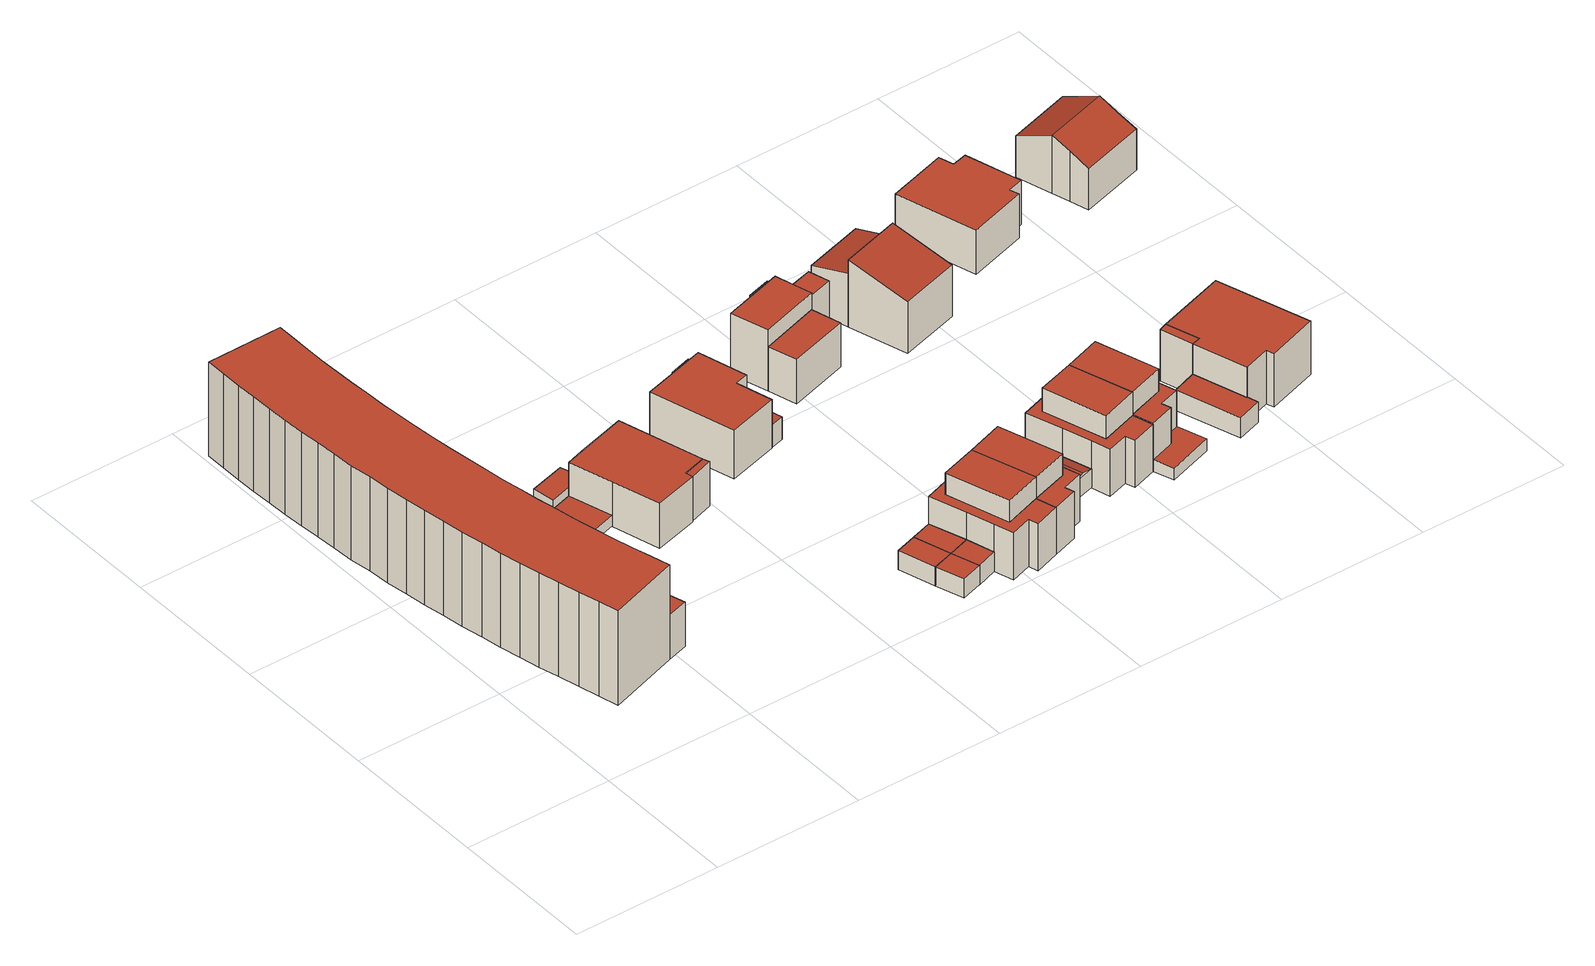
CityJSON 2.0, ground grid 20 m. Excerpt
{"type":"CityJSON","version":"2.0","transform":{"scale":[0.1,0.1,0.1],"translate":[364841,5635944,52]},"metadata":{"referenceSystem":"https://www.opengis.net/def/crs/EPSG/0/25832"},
"CityObjects":{
"building1":{"type":"Building","attributes":{"Gemeindeschluessel":"05315000","Geometrietyp2DReferenz":"3000","function":"31001_1010"},"address":[{"country":"Germany","locality":"Köln","thoroughfareNumber":"86","thoroughfareName":"Am Bahnhof"},{"country":"Germany","locality":"Köln","thoroughfareNumber":"88","thoroughfareName":"Am Bahnhof"},{"country":"Germany","locality":"Köln","thoroughfareNumber":"84","thoroughfareName":"Am Bahnhof"},{"country":"Germany","locality":"Köln","thoroughfareNumber":"90","thoroughfareName":"Am Bahnhof"}],"children":["building1-1","building1-2"]},
"building1-1":{"type":"BuildingPart","attributes":{"roofType":"1000","measuredHeight":13.39,"storeysAboveGround":4},"parents":["building1"],"geometry":[{"type":"MultiSurface","lod":"2","boundaries":[[[0,1,2,3]],[[4,5,1,0]],[[6,7,5,4]],[[8,9,7,6]],[[10,11,9,8]],[[12,13,11,10]],[[14,15,13,12]],[[16,17,15,14]],[[18,19,17,16]],[[20,21,19,18]],[[22,23,21,20]],[[24,25,23,22]],[[26,27,25,24]],[[28,29,27,26]],[[30,31,29,28]],[[32,33,31,30]],[[34,35,33,32]],[[36,37,35,34]],[[38,39,37,36]],[[40,41,39,38]],[[42,43,41,40]],[[44,45,43,42]],[[46,47,45,44]],[[48,49,50,51]],[[3,2,49,48]],[[51,52,53,54,55,56,57,58,59,60,61,62,63,64,65,66,67,68,69,70,71,72,73,46,44,42,40,38,36,34,32,30,28,26,24,22,20,18,16,14,12,10,8,6,4,0,3,48]],[[1,5,7,9,11,13,15,17,19,21,23,25,27,29,31,33,35,37,39,41,43,45,47,74,75,76,77,78,79,80,81,82,83,84,85,86,87,88,89,90,91,92,93,94,95,50,49,2]],[[46,73,96,97]],[[74,47,97,96]],[[73,72,98,96]],[[75,74,96,98]],[[72,71,99,98]],[[76,75,98,99]],[[71,70,100,99]],[[77,76,99,100]],[[70,69,101,100]],[[78,77,100,101]],[[69,68,102,101]],[[79,78,101,102]],[[68,67,103,102]],[[80,79,102,103]],[[67,66,104,103]],[[81,80,103,104]],[[66,65,105,104]],[[82,81,104,105]],[[65,64,106,105]],[[83,82,105,106]],[[64,63,107,106]],[[84,83,106,107]],[[63,62,108,107]],[[85,84,107,108]],[[62,61,109,108]],[[86,85,108,109]],[[61,60,110,109]],[[87,86,109,110]],[[60,59,111,110]],[[88,87,110,111]],[[59,58,112,111]],[[89,88,111,112]],[[58,57,113,112]],[[90,89,112,113]],[[57,56,114,113]],[[91,90,113,114]],[[56,55,115,114]],[[92,91,114,115]],[[55,54,116,115]],[[93,92,115,116]],[[54,53,117,116]],[[94,93,116,117]],[[53,52,118,117]],[[95,94,117,118]],[[52,51,119,118]],[[50,95,118,119]]],"semantics":{"surfaces":[{"type":"WallSurface"},{"type":"RoofSurface"},{"type":"GroundSurface"},{"type":"ClosureSurface"}],"values":[0,0,0,0,0,0,0,0,0,0,0,0,0,0,0,0,0,0,0,0,0,0,0,0,0,1,2,0,3,0,3,0,3,0,3,0,3,0,3,0,3,0,3,0,3,0,3,0,3,0,3,0,3,0,3,0,3,0,3,0,3,0,3,0,3,0,3,0,3,0,3,0,3]}}]},
"building1-2":{"type":"BuildingPart","attributes":{"roofType":"1000","measuredHeight":6.3,"storeysAboveGround":4},"address":[{"country":"Germany","locality":"Köln","thoroughfareNumber":"86","thoroughfareName":"Am Bahnhof"}],"parents":["building1"],"geometry":[{"type":"Solid","lod":"2","boundaries":[[[[120,121,47,97]],[[122,123,121,120]],[[124,125,123,122]],[[126,127,125,124]],[[128,129,127,126]],[[130,131,129,128]],[[132,133,131,130]],[[134,135,133,132]],[[136,137,135,134]],[[138,139,137,136]],[[140,141,139,138]],[[142,143,141,140]],[[144,145,143,142]],[[146,147,145,144]],[[148,149,147,146]],[[150,151,149,148]],[[152,153,151,150]],[[154,155,153,152]],[[156,157,155,154]],[[158,159,157,156]],[[160,161,159,158]],[[162,163,161,160]],[[164,165,163,162]],[[119,50,165,164]],[[164,162,160,158,156,154,152,150,148,146,144,142,140,138,136,134,132,130,128,126,124,122,120,97,96,98,99,100,101,102,103,104,105,106,107,108,109,110,111,112,113,114,115,116,117,118,119]],[[94,93,92,91,90,89,88,87,86,85,84,83,82,81,80,79,78,77,76,75,74,47,121,123,125,127,129,131,133,135,137,139,141,143,145,147,149,151,153,155,157,159,161,163,165,50,95]],[[118,117,94,95]],[[117,116,93,94]],[[116,115,92,93]],[[115,114,91,92]],[[114,113,90,91]],[[113,112,89,90]],[[112,111,88,89]],[[111,110,87,88]],[[110,109,86,87]],[[109,108,85,86]],[[108,107,84,85]],[[107,106,83,84]],[[106,105,82,83]],[[105,104,81,82]],[[104,103,80,81]],[[103,102,79,80]],[[102,101,78,79]],[[101,100,77,78]],[[100,99,76,77]],[[99,98,75,76]],[[98,96,74,75]],[[96,97,47,74]],[[119,118,95,50]]]],"semantics":{"surfaces":[{"type":"WallSurface"},{"type":"RoofSurface"},{"type":"GroundSurface"},{"type":"ClosureSurface"}],"values":[[0,0,0,0,0,0,0,0,0,0,0,0,0,0,0,0,0,0,0,0,0,0,0,0,1,2,3,3,3,3,3,3,3,3,3,3,3,3,3,3,3,3,3,3,3,3,3,3,3]]}}]},
"building2":{"type":"Building","attributes":{"Geometrietyp2DReferenz":"3000","Gemeindeschluessel":"05315000","function":"51009_1611","roofType":"9999","measuredHeight":1.46},"geometry":[{"type":"Solid","lod":"2","boundaries":[[[[166,167,168,169]],[[167,170,171,168]],[[166,172,170,167]],[[169,173,172,166]],[[168,171,173,169]],[[170,172,173,171]]]],"semantics":{"surfaces":[{"type":"RoofSurface"},{"type":"WallSurface"},{"type":"GroundSurface"}],"values":[[0,1,1,1,1,2]]}}]},
"building3":{"type":"Building","attributes":{"Geometrietyp2DReferenz":"3000","Gemeindeschluessel":"05315000","function":"31001_2723","roofType":"1000","measuredHeight":2.66,"storeysAboveGround":1},"address":[{"country":"Germany","locality":"Köln","thoroughfareNumber":"3","thoroughfareName":"Kemenatenweg"}],"geometry":[{"type":"Solid","lod":"2","boundaries":[[[[174,175,176,177]],[[178,171,175,174]],[[179,173,171,178]],[[180,181,173,179]],[[177,176,181,180]],[[179,178,174,177,180]],[[175,171,173,181,176]]]],"semantics":{"surfaces":[{"type":"WallSurface"},{"type":"RoofSurface"},{"type":"GroundSurface"}],"values":[[0,0,0,0,0,1,2]]}}]},
"building4":{"type":"Building","attributes":{"Gemeindeschluessel":"05315000","Geometrietyp2DReferenz":"3000","function":"31001_1010"},"address":[{"country":"Germany","locality":"Köln","thoroughfareNumber":"3","thoroughfareName":"Kemenatenweg"}],"children":["building4-1","building4-2"]},
"building4-1":{"type":"BuildingPart","attributes":{"roofType":"1000","measuredHeight":6.31,"storeysAboveGround":2},"parents":["building4"],"geometry":[{"type":"MultiSurface","lod":"2","boundaries":[[[182,183,184,185]],[[186,187,183,182]],[[188,189,187,186]],[[190,191,189,188]],[[192,193,194,195]],[[185,184,193,192]],[[195,196,190,188,186,182,185,192]],[[183,187,189,191,197,194,193,184]],[[198,199,197,191]],[[190,196,199,198]],[[199,200,194,197]],[[196,195,200,199]]],"semantics":{"surfaces":[{"type":"WallSurface"},{"type":"RoofSurface"},{"type":"GroundSurface"},{"type":"ClosureSurface"}],"values":[0,0,0,0,0,0,1,2,0,3,0,3]}}]},
"building4-2":{"type":"BuildingPart","attributes":{"roofType":"1000","measuredHeight":6.29,"storeysAboveGround":2},"address":[{"country":"Germany","locality":"Köln","thoroughfareNumber":"3","thoroughfareName":"Kemenatenweg"}],"parents":["building4"],"geometry":[{"type":"Solid","lod":"2","boundaries":[[[[201,202,198,190]],[[195,200,202,201]],[[201,190,196,195]],[[198,202,200,199]],[[190,198,199,196]],[[196,199,200,195]]]],"semantics":{"surfaces":[{"type":"WallSurface"},{"type":"RoofSurface"},{"type":"GroundSurface"},{"type":"ClosureSurface"}],"values":[[0,0,1,2,3,3]]}}]},
"building5":{"type":"Building","attributes":{"Geometrietyp2DReferenz":"3000","Gemeindeschluessel":"05315000","function":"51009_1611","roofType":"1000","measuredHeight":2.67},"geometry":[{"type":"Solid","lod":"2","boundaries":[[[[203,204,205,206]],[[207,208,204,203]],[[209,210,208,207]],[[206,205,210,209]],[[207,203,206,209]],[[204,208,210,205]]]],"semantics":{"surfaces":[{"type":"WallSurface"},{"type":"RoofSurface"},{"type":"GroundSurface"}],"values":[[0,0,0,0,1,2]]}}]},
"building6":{"type":"Building","attributes":{"Geometrietyp2DReferenz":"3000","Gemeindeschluessel":"05315000","function":"31001_2723","roofType":"1000","measuredHeight":2.66,"storeysAboveGround":1},"address":[{"country":"Germany","locality":"Köln","thoroughfareNumber":"4","thoroughfareName":"Kemenatenweg"}],"geometry":[{"type":"Solid","lod":"2","boundaries":[[[[211,212,204,203]],[[213,214,212,211]],[[207,208,214,213]],[[203,204,208,207]],[[213,211,203,207]],[[212,214,208,204]]]],"semantics":{"surfaces":[{"type":"WallSurface"},{"type":"RoofSurface"},{"type":"GroundSurface"}],"values":[[0,0,0,0,1,2]]}}]},
"building7":{"type":"Building","attributes":{"Geometrietyp2DReferenz":"3000","Gemeindeschluessel":"05315000","function":"51009_1611","roofType":"1000","measuredHeight":2.78},"geometry":[{"type":"Solid","lod":"2","boundaries":[[[[215,216,217,218]],[[203,219,216,215]],[[206,220,219,203]],[[218,217,220,206]],[[203,215,218,206]],[[216,219,220,217]]]],"semantics":{"surfaces":[{"type":"WallSurface"},{"type":"RoofSurface"},{"type":"GroundSurface"}],"values":[[0,0,0,0,1,2]]}}]},
"building8":{"type":"Building","attributes":{"Geometrietyp2DReferenz":"3000","Gemeindeschluessel":"05315000","function":"31001_2723","roofType":"1000","measuredHeight":2.75,"storeysAboveGround":1},"address":[{"country":"Germany","locality":"Köln","thoroughfareNumber":"6","thoroughfareName":"Kemenatenweg"}],"geometry":[{"type":"Solid","lod":"2","boundaries":[[[[221,222,216,215]],[[211,223,222,221]],[[203,219,223,211]],[[215,216,219,203]],[[211,221,215,203]],[[222,223,219,216]]]],"semantics":{"surfaces":[{"type":"WallSurface"},{"type":"RoofSurface"},{"type":"GroundSurface"}],"values":[[0,0,0,0,1,2]]}}]},
"building9":{"type":"Building","attributes":{"Geometrietyp2DReferenz":"3000","Gemeindeschluessel":"05315000","function":"31001_1010","roofType":"1000","measuredHeight":6.9,"storeysAboveGround":2},"address":[{"country":"Germany","locality":"Köln","thoroughfareNumber":"5","thoroughfareName":"Kemenatenweg"}],"geometry":[{"type":"Solid","lod":"2","boundaries":[[[[224,225,226,227]],[[228,229,225,224]],[[230,231,229,228]],[[232,233,231,230]],[[234,235,233,232]],[[227,226,235,234]],[[232,230,228,224,227,234]],[[225,229,231,233,235,226]]]],"semantics":{"surfaces":[{"type":"WallSurface"},{"type":"RoofSurface"},{"type":"GroundSurface"}],"values":[[0,0,0,0,0,0,1,2]]}}]},
"building10":{"type":"Building","attributes":{"Gemeindeschluessel":"05315000","Geometrietyp2DReferenz":"3000","function":"31001_1010"},"address":[{"country":"Germany","locality":"Köln","thoroughfareNumber":"6","thoroughfareName":"Kemenatenweg"}],"children":["building10-1","building10-2"]},
"building10-1":{"type":"BuildingPart","attributes":{"roofType":"1000","measuredHeight":6.71,"storeysAboveGround":2},"parents":["building10"],"geometry":[{"type":"Solid","lod":"2","boundaries":[[[[236,237,238,239]],[[240,222,237,236]],[[241,216,222,240]],[[242,217,216,241]],[[243,244,217,242]],[[245,246,244,243]],[[247,248,249,250]],[[251,252,248,247]],[[239,238,252,251]],[[247,250,253,254,245,243,242,241,240,236,239,251]],[[237,222,216,217,244,246,255,256,249,248,252,238]],[[245,254,255,246]],[[254,253,256,255]],[[253,250,249,256]]]],"semantics":{"surfaces":[{"type":"WallSurface"},{"type":"RoofSurface"},{"type":"GroundSurface"},{"type":"ClosureSurface"}],"values":[[0,0,0,0,0,0,0,0,0,1,2,3,3,3]]}}]},
"building10-2":{"type":"BuildingPart","attributes":{"roofType":"1000","measuredHeight":9.85,"storeysAboveGround":2},"address":[{"country":"Germany","locality":"Köln","thoroughfareNumber":"6","thoroughfareName":"Kemenatenweg"}],"parents":["building10"],"geometry":[{"type":"MultiSurface","lod":"2","boundaries":[[[257,249,246,258]],[[257,258,259,260]],[[246,249,256,255]],[[259,258,245,254]],[[246,255,254,245]],[[257,260,253,250]],[[256,249,250,253]],[[260,259,254,253]],[[255,256,253,254]]],"semantics":{"surfaces":[{"type":"WallSurface"},{"type":"RoofSurface"},{"type":"GroundSurface"},{"type":"ClosureSurface"}],"values":[0,1,2,0,3,0,3,0,3]}}]},
"building11":{"type":"Building","attributes":{"Geometrietyp2DReferenz":"3000","Gemeindeschluessel":"05315000","function":"51009_1610","roofType":"1000","measuredHeight":3.25},"geometry":[{"type":"Solid","lod":"2","boundaries":[[[[261,262,263,264]],[[265,266,262,261]],[[267,268,266,265]],[[264,263,268,267]],[[265,261,264,267]],[[262,266,268,263]]]],"semantics":{"surfaces":[{"type":"WallSurface"},{"type":"RoofSurface"},{"type":"GroundSurface"}],"values":[[0,0,0,0,1,2]]}}]},
"building12":{"type":"Building","attributes":{"Geometrietyp2DReferenz":"3000","Gemeindeschluessel":"05315000","function":"31001_2723","roofType":"1000","measuredHeight":2.4,"storeysAboveGround":1},"address":[{"country":"Germany","locality":"Köln","thoroughfareNumber":"5","thoroughfareName":"Kemenatenweg"}],"geometry":[{"type":"Solid","lod":"2","boundaries":[[[[269,270,271,272]],[[273,274,270,269]],[[275,276,274,273]],[[272,271,276,275]],[[273,269,272,275]],[[270,274,276,271]]]],"semantics":{"surfaces":[{"type":"WallSurface"},{"type":"RoofSurface"},{"type":"GroundSurface"}],"values":[[0,0,0,0,1,2]]}}]},
"building13":{"type":"Building","attributes":{"Gemeindeschluessel":"05315000","Geometrietyp2DReferenz":"3000","function":"31001_1010"},"address":[{"country":"Germany","locality":"Köln","thoroughfareNumber":"8","thoroughfareName":"Kemenatenweg"}],"children":["building13-1","building13-2"]},
"building13-1":{"type":"BuildingPart","attributes":{"roofType":"1000","measuredHeight":6.7,"storeysAboveGround":2},"parents":["building13"],"geometry":[{"type":"Solid","lod":"2","boundaries":[[[[243,244,246,245]],[[277,278,244,243]],[[279,280,278,277]],[[281,282,280,279]],[[283,284,282,281]],[[285,286,284,283]],[[287,288,286,285]],[[247,248,288,287]],[[250,249,248,247]],[[287,285,283,281,279,277,243,245,289,290,250,247]],[[291,292,246,244,278,280,282,284,286,288,248,249]],[[250,290,291,249]],[[290,289,292,291]],[[289,245,246,292]]]],"semantics":{"surfaces":[{"type":"WallSurface"},{"type":"RoofSurface"},{"type":"GroundSurface"},{"type":"ClosureSurface"}],"values":[[0,0,0,0,0,0,0,0,0,1,2,3,3,3]]}}]},
"building13-2":{"type":"BuildingPart","attributes":{"roofType":"1000","measuredHeight":9.88,"storeysAboveGround":2},"address":[{"country":"Germany","locality":"Köln","thoroughfareNumber":"8","thoroughfareName":"Kemenatenweg"}],"parents":["building13"],"geometry":[{"type":"MultiSurface","lod":"2","boundaries":[[[258,246,249,257]],[[293,294,258,257]],[[292,291,249,246]],[[258,294,289,245]],[[292,246,245,289]],[[294,293,290,289]],[[291,292,289,290]],[[293,257,250,290]],[[249,291,290,250]]],"semantics":{"surfaces":[{"type":"WallSurface"},{"type":"RoofSurface"},{"type":"GroundSurface"},{"type":"ClosureSurface"}],"values":[0,1,2,0,3,0,3,0,3]}}]},
"building14":{"type":"Building","attributes":{"Geometrietyp2DReferenz":"3000","Gemeindeschluessel":"05315000","function":"51009_1611","roofType":"1000","measuredHeight":2.51},"geometry":[{"type":"Solid","lod":"2","boundaries":[[[[295,296,297,298]],[[299,300,296,295]],[[301,302,300,299]],[[298,297,302,301]],[[299,295,298,301]],[[296,300,302,297]]]],"semantics":{"surfaces":[{"type":"WallSurface"},{"type":"RoofSurface"},{"type":"GroundSurface"}],"values":[[0,0,0,0,1,2]]}}]},
"building15":{"type":"Building","attributes":{"Geometrietyp2DReferenz":"3000","Gemeindeschluessel":"05315000","function":"31001_2723","roofType":"1000","measuredHeight":2.49,"storeysAboveGround":1},"address":[{"country":"Germany","locality":"Köln","thoroughfareNumber":"8","thoroughfareName":"Kemenatenweg"}],"geometry":[{"type":"Solid","lod":"2","boundaries":[[[[303,304,305,295]],[[306,307,304,303]],[[299,308,307,306]],[[295,305,308,299]],[[306,303,295,299]],[[304,307,308,305]]]],"semantics":{"surfaces":[{"type":"WallSurface"},{"type":"RoofSurface"},{"type":"GroundSurface"}],"values":[[0,0,0,0,1,2]]}}]},
"building16":{"type":"Building","attributes":{"Gemeindeschluessel":"05315000","Geometrietyp2DReferenz":"3000","function":"31001_1010"},"address":[{"country":"Germany","locality":"Köln","thoroughfareNumber":"7","thoroughfareName":"Kemenatenweg"}],"children":["building16-1","building16-2"]},
"building16-1":{"type":"BuildingPart","attributes":{"roofType":"1000","measuredHeight":6.23,"storeysAboveGround":2},"parents":["building16"],"geometry":[{"type":"Solid","lod":"2","boundaries":[[[[309,310,311,312]],[[313,314,310,309]],[[315,316,314,313]],[[309,312,315,313]],[[311,310,314,316]],[[315,312,311,316]]]],"semantics":{"surfaces":[{"type":"WallSurface"},{"type":"RoofSurface"},{"type":"GroundSurface"},{"type":"ClosureSurface"}],"values":[[0,0,0,1,2,3]]}}]},
"building16-2":{"type":"BuildingPart","attributes":{"roofType":"1000","measuredHeight":8.65,"storeysAboveGround":2},"address":[{"country":"Germany","locality":"Köln","thoroughfareNumber":"7","thoroughfareName":"Kemenatenweg"}],"parents":["building16"],"geometry":[{"type":"MultiSurface","lod":"2","boundaries":[[[317,318,319,320]],[[321,311,318,317]],[[322,323,316,324]],[[320,319,323,322]],[[324,321,317,320,322]],[[318,311,316,323,319]],[[321,324,315,312]],[[316,311,312,315]]],"semantics":{"surfaces":[{"type":"WallSurface"},{"type":"RoofSurface"},{"type":"GroundSurface"},{"type":"ClosureSurface"}],"values":[0,0,0,0,1,2,0,3]}}]},
"building17":{"type":"Building","attributes":{"Geometrietyp2DReferenz":"3000","Gemeindeschluessel":"05315000","function":"51009_1611","roofType":"1000","measuredHeight":2.59},"geometry":[{"type":"Solid","lod":"2","boundaries":[[[[325,326,327,328]],[[295,296,326,325]],[[298,297,296,295]],[[328,327,297,298]],[[295,325,328,298]],[[326,296,297,327]]]],"semantics":{"surfaces":[{"type":"WallSurface"},{"type":"RoofSurface"},{"type":"GroundSurface"}],"values":[[0,0,0,0,1,2]]}}]},
"building18":{"type":"Building","attributes":{"Geometrietyp2DReferenz":"3000","Gemeindeschluessel":"05315000","function":"31001_2723","roofType":"3100","measuredHeight":3.01,"storeysAboveGround":1},"address":[{"country":"Germany","locality":"Köln","thoroughfareNumber":"10","thoroughfareName":"Kemenatenweg"}],"geometry":[{"type":"Solid","lod":"2","boundaries":[[[[329,330,326,325]],[[303,331,330,329]],[[295,296,331,303]],[[325,326,296,295]],[[329,332,303]],[[295,333,325]],[[325,333,332,329]],[[303,332,333,295]],[[330,331,296,326]]]],"semantics":{"surfaces":[{"type":"WallSurface"},{"type":"RoofSurface"},{"type":"GroundSurface"}],"values":[[0,0,0,0,0,0,1,1,2]]}}]},
"building19":{"type":"Building","attributes":{"Geometrietyp2DReferenz":"3000","Gemeindeschluessel":"05315000","function":"51009_1610","roofType":"1000","measuredHeight":8.38},"geometry":[{"type":"Solid","lod":"2","boundaries":[[[[334,335,336,337]],[[338,339,335,334]],[[340,341,339,338]],[[337,336,341,340]],[[338,334,337,340]],[[335,339,341,336]]]],"semantics":{"surfaces":[{"type":"WallSurface"},{"type":"RoofSurface"},{"type":"GroundSurface"}],"values":[[0,0,0,0,1,2]]}}]},
"building20":{"type":"Building","attributes":{"Gemeindeschluessel":"05315000","Geometrietyp2DReferenz":"3000","function":"31001_1010"},"address":[{"country":"Germany","locality":"Köln","thoroughfareNumber":"10","thoroughfareName":"Kemenatenweg"}],"children":["building20-1","building20-2"]},
"building20-1":{"type":"BuildingPart","attributes":{"roofType":"1000","measuredHeight":6.71,"storeysAboveGround":2},"parents":["building20"],"geometry":[{"type":"MultiSurface","lod":"2","boundaries":[[[342,343,344,345]],[[346,347,343,342]],[[348,349,347,346]],[[350,351,349,348]],[[352,353,351,350]],[[354,355,353,352]],[[356,357,358,359]],[[360,361,357,356]],[[345,344,361,360]],[[356,359,362,363,354,352,350,348,346,342,345,360]],[[343,347,349,351,353,355,364,365,358,357,361,344]],[[366,367,364,355]],[[354,363,367,366]],[[367,368,365,364]],[[363,362,368,367]],[[368,369,358,365]],[[362,359,369,368]]],"semantics":{"surfaces":[{"type":"WallSurface"},{"type":"RoofSurface"},{"type":"GroundSurface"},{"type":"ClosureSurface"}],"values":[0,0,0,0,0,0,0,0,0,1,2,0,3,0,3,0,3]}}]},
"building20-2":{"type":"BuildingPart","attributes":{"roofType":"1000","measuredHeight":9.87,"storeysAboveGround":2},"address":[{"country":"Germany","locality":"Köln","thoroughfareNumber":"10","thoroughfareName":"Kemenatenweg"}],"parents":["building20"],"geometry":[{"type":"MultiSurface","lod":"2","boundaries":[[[370,369,366,371]],[[370,371,372,373]],[[366,369,368,367]],[[372,371,354,363]],[[366,367,363,354]],[[370,373,362,359]],[[368,369,359,362]],[[373,372,363,362]],[[367,368,362,363]]],"semantics":{"surfaces":[{"type":"WallSurface"},{"type":"RoofSurface"},{"type":"GroundSurface"},{"type":"ClosureSurface"}],"values":[0,1,2,0,3,0,3,0,3]}}]},
"building21":{"type":"Building","attributes":{"Geometrietyp2DReferenz":"3000","Gemeindeschluessel":"05315000","function":"31001_2463","roofType":"1000","measuredHeight":4.42,"storeysAboveGround":1},"address":[{"country":"Germany","locality":"Köln","thoroughfareNumber":"7","thoroughfareName":"Kemenatenweg"}],"geometry":[{"type":"Solid","lod":"2","boundaries":[[[[374,336,375,376]],[[377,341,336,374]],[[378,379,341,377]],[[380,381,379,378]],[[376,375,381,380]],[[378,377,374,376,380]],[[336,341,379,381,375]]]],"semantics":{"surfaces":[{"type":"WallSurface"},{"type":"RoofSurface"},{"type":"GroundSurface"}],"values":[[0,0,0,0,0,1,2]]}}]},
"building22":{"type":"Building","attributes":{"Gemeindeschluessel":"05315000","Geometrietyp2DReferenz":"3000","function":"31001_1010"},"address":[{"country":"Germany","locality":"Köln","thoroughfareNumber":"12","thoroughfareName":"Kemenatenweg"}],"children":["building22-1","building22-2"]},
"building22-1":{"type":"BuildingPart","attributes":{"roofType":"1000","measuredHeight":6.74,"storeysAboveGround":2},"parents":["building22"],"geometry":[{"type":"MultiSurface","lod":"2","boundaries":[[[382,353,355,383]],[[384,385,353,382]],[[386,387,385,384]],[[388,389,387,386]],[[390,391,389,388]],[[392,357,391,390]],[[393,358,357,392]],[[390,388,386,384,382,383,394,395,393,392]],[[396,397,355,353,385,387,389,391,357,358]],[[369,398,396,358]],[[393,395,398,369]],[[398,399,397,396]],[[395,394,399,398]],[[399,366,355,397]],[[394,383,366,399]]],"semantics":{"surfaces":[{"type":"WallSurface"},{"type":"RoofSurface"},{"type":"GroundSurface"},{"type":"ClosureSurface"}],"values":[0,0,0,0,0,0,0,1,2,0,3,0,3,0,3]}}]},
"building22-2":{"type":"BuildingPart","attributes":{"roofType":"1000","measuredHeight":9.87,"storeysAboveGround":2},"address":[{"country":"Germany","locality":"Köln","thoroughfareNumber":"12","thoroughfareName":"Kemenatenweg"}],"parents":["building22"],"geometry":[{"type":"MultiSurface","lod":"2","boundaries":[[[371,366,369,370]],[[400,401,371,370]],[[399,398,369,366]],[[371,401,394,383]],[[399,366,383,394]],[[401,400,395,394]],[[398,399,394,395]],[[400,370,393,395]],[[369,398,395,393]]],"semantics":{"surfaces":[{"type":"WallSurface"},{"type":"RoofSurface"},{"type":"GroundSurface"},{"type":"ClosureSurface"}],"values":[0,1,2,0,3,0,3,0,3]}}]},
"building23":{"type":"Building","attributes":{"Geometrietyp2DReferenz":"3000","Gemeindeschluessel":"05315000","function":"51009_1610","roofType":"9999","measuredHeight":1.64},"geometry":[{"type":"Solid","lod":"2","boundaries":[[[[402,403,404,405,406,407]],[[405,389,391,406]],[[404,387,389,405]],[[403,408,387,404]],[[402,409,408,403]],[[407,357,409,402]],[[406,391,357,407]],[[389,387,408,409,357,391]]]],"semantics":{"surfaces":[{"type":"RoofSurface"},{"type":"WallSurface"},{"type":"GroundSurface"}],"values":[[0,1,1,1,1,1,1,2]]}}]},
"building24":{"type":"Building","attributes":{"Gemeindeschluessel":"05315000","Geometrietyp2DReferenz":"3000","function":"31001_1010"},"address":[{"country":"Germany","locality":"Köln","thoroughfareNumber":"9","thoroughfareName":"Kemenatenweg"}],"children":["building24-1","building24-2"]},
"building24-1":{"type":"BuildingPart","attributes":{"roofType":"2100","measuredHeight":9.47,"storeysAboveGround":2},"parents":["building24"],"geometry":[{"type":"MultiSurface","lod":"2","boundaries":[[[410,411,412,413]],[[414,415,416,417]],[[413,412,415,414]],[[417,410,413,414]],[[411,416,415,412]],[[410,417,418,419]],[[419,418,416,411]]],"semantics":{"surfaces":[{"type":"WallSurface"},{"type":"RoofSurface"},{"type":"GroundSurface"},{"type":"ClosureSurface"}],"values":[0,0,0,1,2,0,3]}}]},
"building24-2":{"type":"BuildingPart","attributes":{"roofType":"2100","measuredHeight":7.57,"storeysAboveGround":2},"address":[{"country":"Germany","locality":"Köln","thoroughfareNumber":"9","thoroughfareName":"Kemenatenweg"}],"parents":["building24"],"geometry":[{"type":"Solid","lod":"2","boundaries":[[[[418,416,420,421]],[[422,423,411,419]],[[421,420,423,422]],[[419,418,421,422]],[[416,411,423,420]],[[418,419,411,416]]]],"semantics":{"surfaces":[{"type":"WallSurface"},{"type":"RoofSurface"},{"type":"GroundSurface"},{"type":"ClosureSurface"}],"values":[[0,0,0,1,2,3]]}}]},
"building25":{"type":"Building","attributes":{"Geometrietyp2DReferenz":"3000","Gemeindeschluessel":"05315000","function":"31001_2463","roofType":"1000","measuredHeight":2.82,"storeysAboveGround":1},"address":[{"country":"Germany","locality":"Köln","thoroughfareNumber":"14","thoroughfareName":"Kemenatenweg"}],"geometry":[{"type":"Solid","lod":"2","boundaries":[[[[424,425,426,427]],[[428,429,425,424]],[[430,431,429,428]],[[432,433,431,430]],[[434,435,433,432]],[[427,426,435,434]],[[432,430,428,424,427,434]],[[425,429,431,433,435,426]]]],"semantics":{"surfaces":[{"type":"WallSurface"},{"type":"RoofSurface"},{"type":"GroundSurface"}],"values":[[0,0,0,0,0,0,1,2]]}}]},
"building26":{"type":"Building","attributes":{"Gemeindeschluessel":"05315000","Geometrietyp2DReferenz":"3000","function":"31001_1010"},"address":[{"country":"Germany","locality":"Köln","thoroughfareNumber":"14","thoroughfareName":"Kemenatenweg"}],"children":["building26-1","building26-2"]},
"building26-1":{"type":"BuildingPart","attributes":{"roofType":"1000","measuredHeight":7.62,"storeysAboveGround":2},"parents":["building26"],"geometry":[{"type":"MultiSurface","lod":"2","boundaries":[[[436,437,438,439]],[[440,441,437,436]],[[442,443,441,440]],[[444,445,446,447]],[[448,449,445,444]],[[450,451,449,448]],[[439,438,451,450]],[[448,444,447,452,442,440,436,439,450]],[[437,441,443,453,446,445,449,451,438]],[[454,455,453,443]],[[442,452,455,454]],[[455,456,446,453]],[[456,455,452,447]]],"semantics":{"surfaces":[{"type":"WallSurface"},{"type":"RoofSurface"},{"type":"GroundSurface"},{"type":"ClosureSurface"}],"values":[0,0,0,0,0,0,0,1,2,0,3,0,3]}}]},
"building26-2":{"type":"BuildingPart","attributes":{"roofType":"1000","measuredHeight":7.32,"storeysAboveGround":2},"address":[{"country":"Germany","locality":"Köln","thoroughfareNumber":"14","thoroughfareName":"Kemenatenweg"}],"parents":["building26"],"geometry":[{"type":"Solid","lod":"2","boundaries":[[[[457,458,454,442]],[[447,456,458,457]],[[442,452,447,457]],[[455,454,458,456]],[[452,455,456,447]],[[442,454,455,452]]]],"semantics":{"surfaces":[{"type":"WallSurface"},{"type":"RoofSurface"},{"type":"GroundSurface"},{"type":"ClosureSurface"}],"values":[[0,0,1,2,3,3]]}}]},
"building27":{"type":"Building","attributes":{"Geometrietyp2DReferenz":"3000","Gemeindeschluessel":"05315000","function":"31001_1010","roofType":"1000","measuredHeight":6.33,"storeysAboveGround":2},"address":[{"country":"Germany","locality":"Köln","thoroughfareNumber":"11","thoroughfareName":"Kemenatenweg"}],"geometry":[{"type":"Solid","lod":"2","boundaries":[[[[459,460,461,462]],[[463,464,460,459]],[[465,466,464,463]],[[467,468,466,465]],[[469,470,468,467]],[[471,472,470,469]],[[473,474,472,471]],[[462,461,474,473]],[[471,469,467,465,463,459,462,473]],[[460,464,466,468,470,472,474,461]]]],"semantics":{"surfaces":[{"type":"WallSurface"},{"type":"RoofSurface"},{"type":"GroundSurface"}],"values":[[0,0,0,0,0,0,0,0,1,2]]}}]},
"building28":{"type":"Building","attributes":{"Geometrietyp2DReferenz":"3000","Gemeindeschluessel":"05315000","function":"31001_1010","roofType":"3100","measuredHeight":8.19,"storeysAboveGround":2},"address":[{"country":"Germany","locality":"Köln","thoroughfareNumber":"15","thoroughfareName":"Kemenatenweg"}],"geometry":[{"type":"Solid","lod":"2","boundaries":[[[[475,476,477,478]],[[479,480,476,475]],[[481,482,480,479]],[[483,484,482,481]],[[485,486,484,483]],[[487,488,486,485]],[[489,490,488,487]],[[478,477,490,489]],[[483,481,479,485]],[[475,478,489,487,485,479]],[[476,480,482,484,486,488,490,477]]]],"semantics":{"surfaces":[{"type":"WallSurface"},{"type":"RoofSurface"},{"type":"GroundSurface"}],"values":[[0,0,0,0,0,0,0,0,1,1,2]]}}]}
},
"vertices":[
[73,148,144],[73,148,10],[80,121,10],[80,121,144],[66,176,144],[66,176,10],[59,203,144],[59,203,10],[53,230,144],[53,230,10],[47,258,144],[47,258,10],[42,286,144],[42,286,10],[36,315,144],[36,315,10],[32,343,144],[32,343,10],[27,372,144],[27,372,10],[23,400,144],[23,400,10],[19,429,144],[19,429,10],[16,458,144],[16,458,10],[12,487,144],[12,487,10],[10,516,144],[10,516,10],[8,543,144],[8,543,10],[6,570,144],[6,570,10],[4,598,144],[4,598,10],[3,625,144],[3,625,10],[2,653,144],[2,653,10],[1,680,144],[1,680,10],[1,707,144],[1,707,10],[1,735,144],[1,735,10],[103,736,144],[103,736,10],[87,94,144],[87,94,10],[184,125,10],[184,125,144],[177,151,144],[170,177,144],[163,204,144],[157,230,144],[151,257,144],[146,284,144],[140,311,144],[136,337,144],[131,364,144],[127,392,144],[123,419,144],[119,446,144],[116,473,144],[113,501,144],[111,528,144],[108,555,144],[107,583,144],[105,608,144],[104,634,144],[103,659,144],[103,685,144],[103,710,144],[103,710,10],[103,685,10],[103,659,10],[104,634,10],[105,608,10],[107,583,10],[108,555,10],[111,528,10],[113,501,10],[116,473,10],[119,446,10],[123,419,10],[127,392,10],[131,364,10],[136,337,10],[140,311,10],[146,284,10],[151,257,10],[157,230,10],[163,204,10],[170,177,10],[177,151,10],[103,710,73],[103,736,73],[103,685,73],[103,659,73],[104,634,73],[105,608,73],[107,583,73],[108,555,73],[111,528,73],[113,501,73],[116,473,73],[119,446,73],[123,419,73],[127,392,73],[131,364,73],[136,337,73],[140,311,73],[146,284,73],[151,257,73],[157,230,73],[163,204,73],[170,177,73],[177,151,73],[184,125,73],
[132,736,73],[132,736,10],[131,708,73],[131,708,10],[132,680,73],[132,680,10],[132,652,73],[132,652,10],[133,624,73],[133,624,10],[134,596,73],[134,596,10],[136,568,73],[136,568,10],[138,540,73],[138,540,10],[140,512,73],[140,512,10],[143,484,73],[143,484,10],[146,457,73],[146,457,10],[150,429,73],[150,429,10],[154,402,73],[154,402,10],[158,374,73],[158,374,10],[162,347,73],[162,347,10],[167,320,73],[167,320,10],[173,293,73],[173,293,10],[178,266,73],[178,266,10],[184,240,73],[184,240,10],[191,213,73],[191,213,10],[197,186,73],[197,186,10],[204,160,73],[204,160,10],[212,133,73],[212,133,10],
[245,345,27],[280,355,27],[263,413,27],[235,405,27],[280,355,12],[263,413,12],[245,345,12],[235,405,12],
[287,420,39],[287,420,12],[278,448,12],[278,448,39],[263,413,39],[235,405,39],[230,435,39],[230,435,12],
[263,413,75],[263,413,11],[280,355,11],[280,355,75],[287,420,75],[287,420,11],[354,439,75],[354,439,11],[386,326,75],[386,326,11],[298,291,75],[298,291,11],[357,307,11],[357,307,75],[355,317,75],[355,317,11],[386,326,12],[355,317,12],[357,307,12],
[389,317,75],[389,317,12],
[530,57,38],[530,57,11],[515,106,11],[515,106,38],[501,48,38],[501,48,11],[486,97,38],[486,97,11],
[542,20,38],[542,20,11],[513,11,38],[513,11,11],
[559,66,38],[559,66,10],[543,115,10],[543,115,38],[530,57,10],[515,106,10],
[570,29,38],[570,29,10],[542,20,10],
[516,414,78],[516,414,9],[498,480,9],[498,480,78],[498,409,78],[498,409,9],[511,361,78],[511,361,9],[443,342,78],[443,342,9],[411,456,78],[411,456,9],
[578,4,77],[578,4,10],[606,13,10],[606,13,77],[570,29,77],[559,66,77],[543,115,77],[605,135,77],[605,135,10],[609,121,77],[609,121,10],[644,11,77],[644,11,10],[636,38,10],[636,38,77],[610,0,77],[610,0,10],[586,22,77],[560,106,77],[560,106,10],[586,22,10],
[636,38,108],[609,121,108],[560,106,108],[586,22,108],
[529,366,42],[529,366,10],[516,414,10],[516,414,42],[511,361,42],[511,361,10],[498,409,42],[498,409,10],
[523,501,33],[523,501,9],[517,523,9],[517,523,33],[494,493,33],[494,493,9],[488,514,33],[488,514,9],
[667,154,77],[667,154,10],[682,106,77],[682,106,10],[694,68,77],[694,68,10],[702,43,77],[702,43,10],[674,34,77],[674,34,10],[678,22,77],[678,22,10],[658,137,77],[685,53,77],[685,53,10],[658,137,10],
[685,53,108],[658,137,108],
[711,115,34],[711,115,8],[696,164,8],[696,164,34],[682,106,34],[682,106,8],[667,154,34],[667,154,8],
[723,78,34],[723,78,9],[711,115,9],[694,68,34],[694,68,9],[682,106,9],
[664,433,70],[664,433,7],[653,472,7],[653,472,70],[584,410,70],[584,410,7],[573,448,70],[573,448,7],
[645,500,94],[645,500,7],[639,521,7],[639,521,94],[653,472,94],[558,498,94],[558,498,7],[573,448,94],
[740,124,34],[740,124,8],[724,172,8],[724,172,34],
[752,86,34],[752,86,8],[723,78,8],[737,82,38],[726,119,38],
[685,481,90],[685,481,6],[677,509,6],[677,509,90],[653,472,90],[653,472,6],[645,500,90],[645,500,6],
[759,61,74],[759,61,7],[787,70,7],[787,70,74],[752,86,74],[752,86,7],[740,124,74],[740,124,7],[724,172,74],[724,172,7],[786,192,74],[786,192,7],[791,178,74],[791,178,7],[825,68,74],[825,68,7],[817,95,7],[817,95,74],[791,57,74],[791,57,7],[767,79,74],[741,163,74],[741,163,7],[767,79,7],[791,178,8],[741,163,8],[767,79,8],[817,95,8],
[817,95,107],[791,178,107],[741,163,107],[767,79,107],
[677,509,50],[661,564,6],[661,564,50],[645,500,50],[639,521,50],[639,521,6],[629,555,50],[629,555,6],
[786,192,75],[791,178,75],[848,211,75],[848,211,7],[883,100,75],[883,100,7],[855,91,75],[855,91,7],[859,79,75],[859,79,7],[825,68,75],[817,95,75],[840,194,75],[866,111,75],[866,111,7],[840,194,7],[866,111,8],[840,194,8],
[866,111,107],[840,194,107],
[834,41,24],[896,61,24],[883,100,24],[855,91,24],[859,79,24],[825,68,24],[896,61,7],[834,41,7],
[718,489,99],[718,489,4],[741,410,4],[741,410,77],[822,433,77],[822,433,4],[799,512,4],[799,512,99],[799,512,80],[718,489,80],
[785,562,4],[785,562,67],[704,539,67],[704,539,4],
[969,82,35],[969,82,6],[947,153,6],[947,153,35],[970,82,35],[970,82,6],[974,68,35],[974,68,6],[941,57,35],[941,57,6],[914,142,35],[914,142,6],
[970,82,78],[970,82,2],[1005,93,2],[1005,93,78],[969,82,78],[969,82,2],[947,153,78],[947,153,2],[1038,229,78],[1038,229,2],[945,200,2],[945,200,78],[1077,105,78],[1077,105,2],[1008,83,78],[1008,83,2],[959,156,78],[959,156,2],[947,153,5],[959,156,5],[945,200,5],
[934,196,78],[934,196,5],
[943,587,68],[943,587,5],[937,607,5],[937,607,68],[963,592,68],[963,592,5],[985,517,68],[985,517,5],[964,511,68],[964,511,5],[968,499,68],[968,499,5],[889,476,68],[889,476,5],[858,584,68],[858,584,5],
[1055,518,75],[1055,518,4],[1062,493,4],[1062,493,62],[1048,542,86],[1048,542,4],[1034,591,62],[1034,591,4],[1120,616,62],[1120,616,4],[1135,567,86],[1135,567,4],[1141,544,75],[1141,544,4],[1149,518,62],[1149,518,4]
]}
